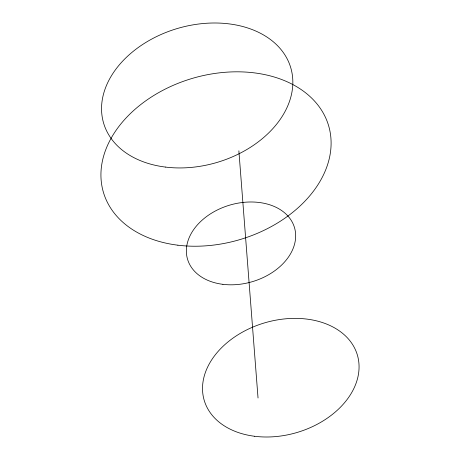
<?xml version="1.0" encoding="UTF-8"?>
<svg xmlns="http://www.w3.org/2000/svg" width="460" height="460" viewBox="0 0 460 460"><rect width="100%" height="100%" fill="white"/><g stroke="black" fill="none" stroke-linecap="round" stroke-linejoin="round"><path stroke-width="0.69" d="M238.872 150.817L258.037 397.998M222.904 284.326A55.764 39.911 -16.5 0 0 294.728 228.447A55.764 39.911 -16.5 0 0 205.407 217.43A55.764 39.911 -16.5 0 0 222.904 284.326M165.502 167.083A97.583 69.839 -16.5 0 0 291.191 69.299A97.583 69.839 -16.5 0 0 134.883 50.025A97.583 69.839 -16.5 0 0 165.502 167.083M254.575 436.264A79.862 57.161 -16.5 0 0 357.771 356.483A79.862 57.161 -16.5 0 0 230.017 340.32A79.862 57.161 -16.5 0 0 254.575 436.264M177.888 245.197A117.426 84.042 -16.5 0 0 329.124 127.535A117.426 84.042 -16.5 0 0 141.042 104.334A117.426 84.042 -16.5 0 0 177.888 245.197"/></g></svg>
